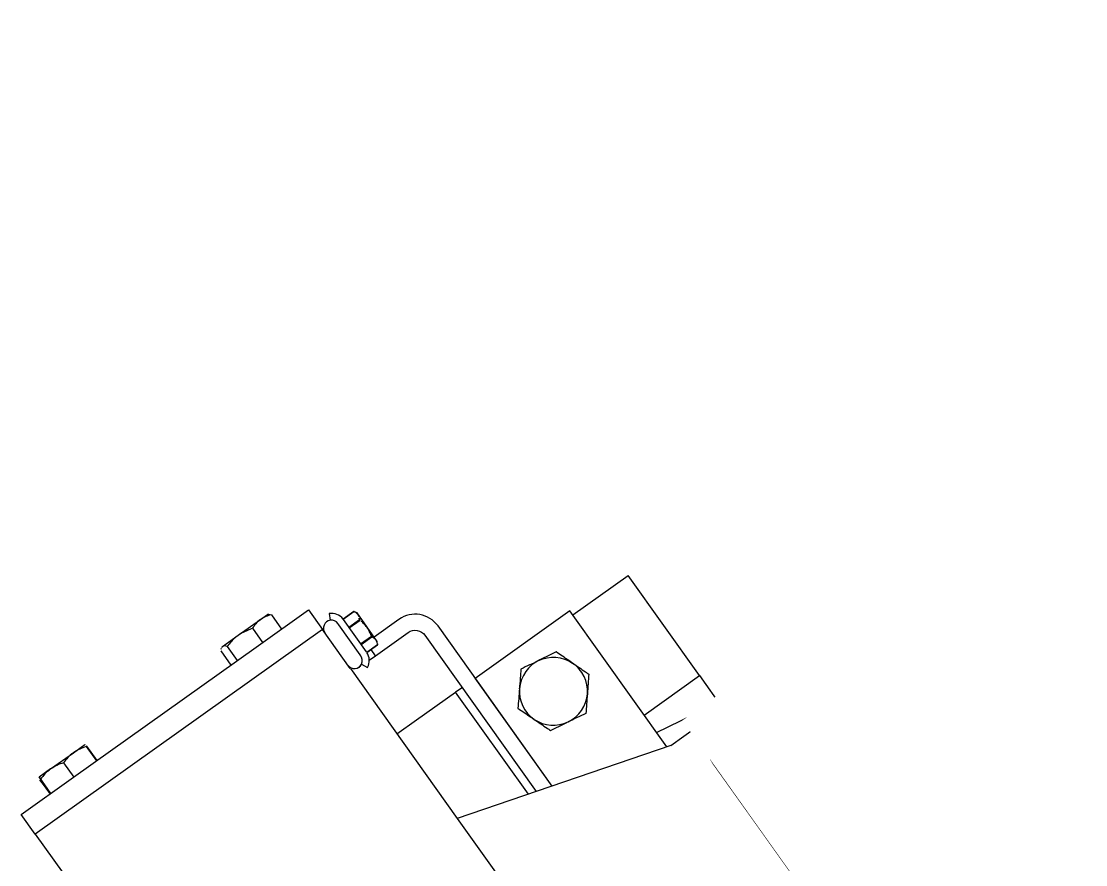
# Model space of a CAD drawing. Header units: feet. Extents: x 2321988 to 2329858, y 6722724 to 6730499.
# Drawn here: x 2326138.777 to 2326140.342, y 6726943.109 to 6726944.349 of the extents above; entities that cross this region are included whole.
import ezdxf

# ---------------------------------------------------------------- set-up
doc = ezdxf.new("R2010")
doc.units = ezdxf.units.FT
doc.header["$MEASUREMENT"] = 0
doc.layers.add('C-BESS-EQUIPMENT', color=255, linetype='Continuous')

# ---------------------------------------------------------------- blocks, each defined once
blk = doc.blocks.new('Midpoint Site Plan$0$138kV Double End Break Top')
for points in [[(-54.683, 3.393), (-54.683, 1.838), (-57.793, 1.838, 0.414303), (-58.5, 1.131), (-58.5, -1.979, 0.414303), (-57.793, -2.686), (-54.683, -2.686), (-54.683, -3.392)], [(-53.552, -2.686), (-54.683, -2.686, 0.414303), (-53.976, -1.979), (-53.976, 1.131, 0.414303), (-54.683, 1.838), (-53.552, 1.838)], [(-53.482, -3.016), (-54.183, -2.899, -0.272121), (-54.438, -2.686)], [(-51.432, -3.314), (-51.432, -6.783, 0.414148), (-50.937, -7.277), (-50.402, -7.277)], [(-50.23, -6.995), (-50.937, -6.995, -0.413462), (-51.149, -6.783), (-51.149, -3.398)], [(-52.523, -5.257, -0.267957), (-52.985, -4.873, -0.005987), (-52.957, -4.948, 0.001303), (-52.91, -5.075, 0.002672), (-52.865, -5.199, 0.001074), (-52.706, -5.226, 0.000532), (-52.547, -5.253, 0.267716), (-51.959, -5.049, 0.268603), (-51.858, -4.457, 0.267957), (-52.32, -4.073, 0.267716), (-52.884, -4.281, 0.268603), (-52.985, -4.873, 0.001282), (-53.033, -4.743, 0.001282), (-53.081, -4.613, -0.006896), (-53.105, -4.548, -0.002305), (-52.996, -4.417, 0.001843), (-52.884, -4.281, 0.002425), (-52.764, -4.138, 0.000416), (-52.662, -4.014, 0.000506), (-52.495, -4.043)], [(-51.858, -4.457, 0.001261), (-51.906, -4.325, -0.000905), (-51.954, -4.197, 0.006896), (-51.978, -4.131, 0.001074), (-52.136, -4.104, 0.000532), (-52.296, -4.077)], [(-52.348, -5.287, -0.000506), (-52.181, -5.316, -0.000416), (-52.078, -5.192, -0.0004), (-51.959, -5.049, -0.001843), (-51.846, -4.913, 0.002305), (-51.738, -4.782, -0.001325), (-51.784, -4.657, 0.002259), (-51.83, -4.532)], [(-49.736, -7.136, 0.56338), (-49.941, -7.016), (-49.995, -6.91, 0.282063), (-50.137, -7.131), (-50.372, -7.131), (-50.137, -7.131)], [(-49.877, -6.995), (-49.941, -7.016, 0.283539), (-50.018, -7.164), (-50.018, -7.815), (-50.018, -7.843, 0.283539), (-49.941, -7.969)], [(-50.394, -7.442, 0.044115), (-50.395, -7.534, 0.032449), (-50.381, -7.629)], [(-50.137, -7.843), (-50.137, -7.854), (-50.371, -7.854), (-50.137, -7.854, 0.282063), (-49.995, -8.075), (-49.941, -7.969, 0.556271), (-49.735, -7.843)], [(-48.576, -8.686, -0.029038), (-48.684, -8.665, -0.010858), (-48.74, -8.65), (-48.74, -8.34)], [(-44.402, -8.694), (-44.152, -8.691, 0.004899), (-44.154, -8.65), (-44.149, -8.34), (-44.137, -8.65), (-44.137, -8.34)], [(-48.124, -8.694), (-48.466, -8.694), (-48.947, -8.694, 0.052947), (-48.836, -8.681)], [(-44.269, -8.681, -0.04406), (-44.402, -8.694), (-44.897, -8.694), (-45.141, -8.694)]]:
    blk.add_lwpolyline(points, format="xyb")
for points in [[(-53.552, -2.686), (-49.736, -3.817), (-49.736, -1.696)], [(-43.515, -7.916), (-43.515, -7.068), (-43.515, -1.696)], [(-53.482, -2.707), (-53.482, -5.654)], [(-51.432, -3.314), (-51.432, -5.655)], [(-53.482, -3.393), (-54.683, -3.393)], [(-54.683, -3.393), (-54.683, -5.564)], [(-51.008, -3.44), (-51.008, -5.654)], [(-49.736, -7.068), (-49.736, -3.817)], [(-53.482, -5.564), (-54.683, -5.564)], [(-51.432, -5.655), (-53.482, -5.655)], [(-51.008, -5.655), (-51.149, -5.655)], [(-49.735, -5.655), (-50.16, -5.655), (-51.007, -5.655)], [(-50.371, -7.131), (-50.402, -7.184)], [(-50.371, -7.131), (-50.371, -7.131)], [(-50.091, -6.995), (-50.23, -6.995)], [(-50.23, -6.995), (-50.23, -7.131)], [(-50.137, -7.131), (-50.137, -7.131)], [(-49.736, -7.069), (-49.736, -7.916), (-43.515, -7.916), (-43.515, -8.341)], [(-50.402, -7.184), (-50.402, -7.801)], [(-50.137, -7.32), (-50.372, -7.32)], [(-50.137, -7.303), (-50.371, -7.303), (-50.371, -7.321)], [(-50.137, -7.142), (-50.137, -7.843)], [(-50.018, -7.142), (-50.018, -7.164)], [(-50.137, -7.682), (-50.372, -7.682)], [(-50.137, -7.664), (-50.371, -7.664), (-50.371, -7.682)], [(-50.402, -7.801), (-50.371, -7.854)], [(-50.371, -7.854), (-50.371, -7.854)], [(-49.736, -8.341), (-49.736, -7.916)], [(-48.605, -8.341), (-49.735, -8.341)], [(-49.153, -8.65), (-49.153, -8.34)], [(-44.646, -8.341), (-48.604, -8.341)], [(-48.192, -8.65), (-48.192, -8.34)], [(-48.056, -8.65), (-48.056, -8.34)], [(-45.156, -8.34), (-45.156, -8.65), (-45.145, -8.652)], [(-45.143, -8.65), (-45.143, -8.34)], [(-44.651, -8.65), (-44.651, -8.34)], [(-43.515, -8.341), (-44.646, -8.341)], [(-49.115, -8.685), (-49.099, -8.694)], [(-48.947, -8.694), (-49.099, -8.694)], [(-48.124, -8.694), (-48.11, -8.694), (-48.094, -8.685)], [(-45.141, -8.694), (-45.141, -8.694)], [(-44.152, -8.694), (-44.152, -8.694)]]:
    blk.add_lwpolyline(points)
for centre in [(-57.228, 0.565), (-55.249, 0.565), (-57.228, -1.414), (-55.249, -1.414)]:
    blk.add_circle(centre, 0.318)
blk.add_arc((-44.895, -8.048), 0.646, 271.3476, 281.5573)
for points in [[(-52.494, -4.043), (-52.437, -4.053), (-52.378, -4.063), (-52.32, -4.073)], [(-52.32, -4.073), (-52.312, -4.074), (-52.304, -4.076), (-52.295, -4.077)], [(-52.883, -4.281), (-52.878, -4.275), (-52.873, -4.268), (-52.868, -4.262)], [(-51.858, -4.457), (-51.848, -4.482), (-51.839, -4.506), (-51.83, -4.532)], [(-51.959, -5.049), (-51.965, -5.055), (-51.969, -5.062), (-51.975, -5.068)], [(-52.523, -5.257), (-52.531, -5.256), (-52.539, -5.255), (-52.547, -5.253)], [(-52.348, -5.287), (-52.406, -5.277), (-52.465, -5.267), (-52.522, -5.257)], [(-50.371, -7.131), (-50.379, -7.146), (-50.386, -7.162), (-50.391, -7.178)], [(-50.391, -7.178), (-50.396, -7.195), (-50.398, -7.212), (-50.396, -7.228)], [(-50.396, -7.228), (-50.393, -7.253), (-50.382, -7.278), (-50.372, -7.303)], [(-50.371, -7.32), (-50.381, -7.36), (-50.39, -7.401), (-50.394, -7.441)], [(-50.371, -7.682), (-50.379, -7.697), (-50.386, -7.713), (-50.391, -7.729)], [(-50.38, -7.629), (-50.378, -7.641), (-50.374, -7.652), (-50.372, -7.665)], [(-50.391, -7.729), (-50.396, -7.746), (-50.398, -7.763), (-50.396, -7.779)], [(-50.396, -7.779), (-50.393, -7.804), (-50.382, -7.829), (-50.372, -7.854)], [(-49.153, -8.65), (-49.12, -8.662), (-49.086, -8.674), (-49.052, -8.682)], [(-49.122, -8.681), (-49.132, -8.675), (-49.143, -8.662), (-49.153, -8.65)], [(-49.114, -8.684), (-49.117, -8.683), (-49.119, -8.682), (-49.121, -8.68)], [(-49.052, -8.682), (-49.017, -8.689), (-48.982, -8.691), (-48.946, -8.694)], [(-48.947, -8.694), (-48.942, -8.694), (-48.937, -8.694), (-48.932, -8.694)], [(-48.836, -8.681), (-48.804, -8.672), (-48.772, -8.661), (-48.74, -8.65)], [(-48.577, -8.686), (-48.54, -8.691), (-48.503, -8.692), (-48.466, -8.694)], [(-48.466, -8.694), (-48.445, -8.693), (-48.424, -8.693), (-48.403, -8.691)], [(-48.402, -8.691), (-48.331, -8.686), (-48.262, -8.668), (-48.192, -8.65)], [(-48.192, -8.65), (-48.181, -8.662), (-48.17, -8.674), (-48.158, -8.682)], [(-48.158, -8.682), (-48.147, -8.689), (-48.135, -8.691), (-48.124, -8.694)], [(-48.124, -8.694), (-48.122, -8.694), (-48.12, -8.694), (-48.119, -8.694)], [(-48.119, -8.694), (-48.108, -8.693), (-48.098, -8.688), (-48.088, -8.681)], [(-48.088, -8.681), (-48.077, -8.672), (-48.066, -8.661), (-48.056, -8.65)], [(-45.143, -8.65), (-45.103, -8.662), (-45.063, -8.674), (-45.023, -8.682)], [(-45.142, -8.691), (-45.142, -8.686), (-45.143, -8.668), (-45.143, -8.65)], [(-45.141, -8.694), (-45.141, -8.693), (-45.142, -8.693), (-45.142, -8.691)], [(-45.023, -8.682), (-44.981, -8.689), (-44.939, -8.691), (-44.897, -8.694)], [(-44.897, -8.694), (-44.891, -8.694), (-44.885, -8.694), (-44.879, -8.694)], [(-44.765, -8.681), (-44.726, -8.672), (-44.689, -8.661), (-44.651, -8.65)], [(-44.651, -8.65), (-44.611, -8.662), (-44.57, -8.674), (-44.529, -8.682)], [(-44.529, -8.682), (-44.487, -8.689), (-44.445, -8.691), (-44.402, -8.694)], [(-44.402, -8.694), (-44.396, -8.694), (-44.391, -8.694), (-44.385, -8.694)], [(-44.269, -8.681), (-44.23, -8.672), (-44.192, -8.661), (-44.154, -8.65)], [(-44.152, -8.694), (-44.152, -8.693), (-44.151, -8.691), (-44.151, -8.686)], [(-44.152, -8.691), (-44.152, -8.693), (-44.152, -8.693), (-44.151, -8.694)], [(-44.151, -8.687), (-44.151, -8.682), (-44.15, -8.674), (-44.15, -8.665)], [(-44.15, -8.665), (-44.15, -8.66), (-44.15, -8.655), (-44.149, -8.649)]]:
    blk.add_open_spline(points, degree=3)

msp = doc.modelspace()

# ---------------------------------------------------------------- block references
at = {"layer": 'C-BESS-EQUIPMENT', "xscale": 0.08333333333333333, "yscale": 0.08333333333333333, "zscale": 0.08333333333333333, "rotation": 215.4679845908512}
msp.add_blockref('Midpoint Site Plan$0$138kV Double End Break Top', (2326136.2272, 6726940.5129), dxfattribs=at)

# ---------------------------------------------------------------- next in the draw order: wipeouts: each hides what was drawn before it
msp.add_wipeout([(2326154.8177, 6726954.0573), (2326155.0595, 6726953.7179), (2326139.9909, 6726942.9819), (2326139.7492, 6726943.3213)]).dxf.layer = 'C-BESS-EQUIPMENT'

doc.saveas('drawing.dxf')
